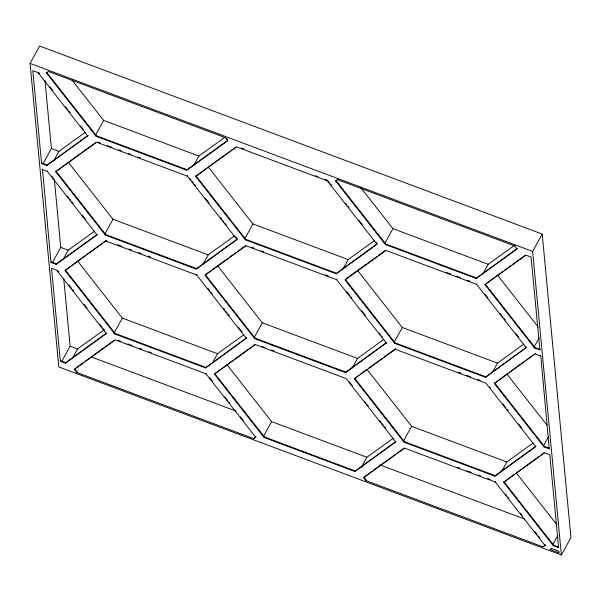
<?xml version="1.0" encoding="UTF-8"?>
<svg xmlns="http://www.w3.org/2000/svg" width="601" height="601" viewBox="0 0 601 601"><rect width="100%" height="100%" fill="white"/><g stroke="black" fill="none" stroke-linecap="round" stroke-linejoin="round"><path stroke-width="0.9" d="M30.05 63.39L39.628 46.037L542.2 234.059L570.95 537.61L561.372 554.963L58.8 366.941L30.05 63.39L532.621 251.413L561.372 554.963M46.405 72.894L48.373 71.474L225.337 137.682L227.734 140.732L186.806 170.233L96.137 136.314L46.405 72.894L46.705 72.353L96.438 135.781L187.099 169.7L227.276 140.739M41.612 163.592L41.905 163.051L47.126 165.005L88.062 135.495L46.833 165.538L41.612 163.592L32.807 70.655L38.028 72.608L87.761 136.036M43.009 163.773L51.408 148.56L44.985 80.714M42.168 169.505L47.336 171.435L97.069 234.863L56.133 264.365L50.972 262.434L42.468 168.964M46.833 165.538L47.126 165.005M47.336 171.435L47.629 170.894M53.594 160.963L58.898 151.354L85.289 132.333M55.713 171.721L96.641 142.212L187.309 176.131L237.042 239.559L196.106 269.06L105.445 235.141L55.713 171.721L80.264 153.691M95.274 135.653L103.672 120.44L72.112 80.188M96.137 136.314L96.438 135.781M50.972 262.434L51.273 261.893L56.434 263.824L97.362 234.322M56.133 264.365L56.434 263.824M63.353 258.978L68.206 250.181L94.59 231.16M205.467 367.91L246.695 337.86L205.467 367.91L114.806 333.991L65.073 270.563L69.919 266.746M104.582 234.48L112.98 219.26L68.244 162.217M105.445 235.141L105.746 234.6L56.013 171.18M65.073 270.563L106.302 240.52L104.026 242.158M60.333 361.254L60.626 360.713L65.764 362.636L106.693 333.127L65.464 363.177L60.333 361.254L51.528 268.324L56.667 270.247L106.4 333.668M61.73 361.434L70.129 346.221L63.706 278.383M65.464 363.177L65.764 362.636M72.668 357.798L77.537 348.993L103.92 329.964M74.381 369.39L74.674 368.849L77.071 371.899L76.77 372.44L253.735 438.647L255.703 437.227L205.97 373.799L115.309 339.881L74.381 369.39L76.77 372.44M186.806 170.233L187.099 169.7M187.309 176.131L187.602 175.59M193.567 165.658L198.871 156.05L224.504 137.569M195.686 176.409L236.614 146.907L327.282 180.826L377.007 244.246L336.079 273.755L245.418 239.837L195.686 176.409L205.835 168.768M113.942 333.322L122.341 318.109L77.582 261.029M114.806 333.991L115.107 333.45L65.374 270.022M225.337 137.682L225.638 137.141M196.106 269.06L237.335 239.018L235.6 236.802M246.402 338.401L196.67 274.98L196.963 274.439M202.868 264.485L208.179 254.877L234.563 235.855M244.998 238.372L252.953 223.955L208.216 166.905M245.418 239.837L245.711 239.296L195.979 175.875M205.97 373.799L206.271 373.266M212.671 362.531L217.539 353.726L243.923 334.697M214.407 374.107L255.342 344.598L346.003 378.517L395.736 441.945L354.808 471.447L264.139 437.528L214.407 374.107L232.895 360.45M335.711 181.126L337.98 179.166L335.711 181.126L385.444 244.554L476.112 278.473L517.04 248.964L514.644 245.914L337.679 179.707M254.358 337.214L262.314 322.805L217.554 265.725M345.44 372.605L386.668 342.555L345.44 372.605L254.779 338.686L255.079 338.145L205.347 274.717L210.65 270.893M336.079 273.755L377.308 243.713L376.151 242.233M386.375 343.096L336.643 279.675L336.936 279.134M342.84 269.18L348.144 259.572L374.536 240.55M253.735 438.647L256.003 436.687M263.659 436.041L271.622 421.632L226.885 364.582M264.139 437.528L264.44 436.987L214.707 373.567M384.963 243.067L392.926 228.65L360.81 187.692M385.444 244.554L385.744 244.014L336.012 180.585M352.209 368.03L357.512 358.421L383.896 339.392M354.38 378.803L395.308 349.294L485.976 383.213L535.709 446.641L494.773 476.142L404.112 442.223L354.38 378.803L358.466 375.527M394.331 341.909L402.287 327.5L357.527 270.412M485.413 377.293L526.641 347.25L485.413 377.293L394.752 343.374L395.052 342.84L345.32 279.412M395.308 349.294L395.608 348.753L383.483 357.497M354.808 471.447L396.036 441.404M361.126 467.676L366.873 457.263L393.264 438.242M366.077 480.672L363.688 477.622L363.981 477.089L366.377 480.139L366.077 480.672L543.041 546.88L545.31 544.919L543.041 546.88M476.112 278.473L517.341 248.423M526.348 347.791L476.616 284.363L476.909 283.83M482.873 273.898L488.177 264.29L514.569 245.261M484.992 284.649L525.92 255.14L531.089 257.07L539.886 350.007L534.725 348.069L484.992 284.649L485.285 284.108L535.018 347.536L540.186 349.466M403.692 440.758L411.647 426.342L366.888 369.262M404.112 442.223L404.413 441.682L354.68 378.262M514.644 245.914L514.944 245.373M532.621 251.413L542.2 234.059M492.617 371.921L497.478 363.109L523.869 344.088M494.653 382.957L544.386 446.378L549.547 448.308L549.246 448.849L544.085 446.919L494.353 383.491L507.537 373.664M533.861 347.408L539.165 337.8M534.725 348.069L535.018 347.536M494.353 383.491L535.581 353.448M549.246 448.849L540.742 355.379M494.773 476.142L536.002 446.1M545.009 545.46L495.277 482.04L495.577 481.499M501.542 471.567L506.846 461.959L533.23 442.937M503.661 482.318L544.589 452.816L549.81 454.769L558.614 547.699L553.393 545.746L503.661 482.318L521.39 469.216M543.665 445.454L548.525 436.642M544.085 446.919L544.386 446.378M552.529 545.077L557.833 535.468M553.393 545.746L553.686 545.205L503.954 481.777M52.212 262.87L60.769 247.402L54.345 179.564M81.781 152.601L95.424 142.768M71.436 265.657L85.079 255.816M86.597 254.726L102.516 243.255M207.353 167.679L214.174 162.758M215.691 161.669L229.334 151.828M230.852 150.738L236.155 146.914M76.951 367.211L83.772 362.29M85.289 361.201L114.092 340.436M212.168 269.804L228.087 258.325M229.597 257.236L236.418 252.315M237.936 251.226L245.516 245.756M234.413 359.36L250.332 347.881M251.849 346.792L254.877 344.606M346.071 278.864L377.15 256.462M378.668 255.372L385.489 250.452M359.984 374.438L366.805 369.517M368.323 368.428L381.966 358.587M486.802 283.018L494.383 277.549M495.9 276.46L502.721 271.539M504.239 270.45L511.06 265.529M512.578 264.44L525.462 255.147M364.739 476.54L372.32 471.071M373.837 469.982L380.658 465.061M382.176 463.972L395.819 454.138M397.336 453.041L404.157 448.128M509.055 372.575L524.973 361.096M526.484 360.007L533.305 355.086M363.688 477.622L404.616 448.121L495.277 482.04M522.908 468.119L538.827 456.647M540.337 455.55L544.13 452.823M241.271 147.996L243.886 148.973M315.375 175.717L317.989 176.702M324.961 179.308L327.575 180.285M103.672 120.44L198.871 156.05M392.926 228.65L488.177 264.29M385.744 244.014L476.405 277.932M97.813 142.001L100.427 142.978M107.399 145.585L111.763 147.215M118.735 149.829L121.349 150.806M128.321 153.413L130.943 154.389M137.914 157.004L140.529 157.98M446.4 272.411L450.758 274.041M455.986 276.002L460.343 277.632M467.323 280.239L469.937 281.215M476.616 284.363L385.947 250.444L345.019 279.953L394.752 343.374M51.408 148.56L58.898 151.354M252.953 223.955L348.144 259.572M245.711 239.296L336.38 273.215M251.503 247.169L254.118 248.145M261.097 250.76L263.711 251.736M325.607 274.89L328.221 275.874M336.643 279.675L245.974 245.756L205.046 275.258L254.779 338.686M535.281 353.989L540.449 355.92M112.98 219.26L208.179 254.877M402.287 327.5L497.478 363.109M105.746 234.6L196.407 268.519M395.052 342.84L485.713 376.759M117.638 244.757L121.995 246.387M128.967 249.002L131.581 249.978M138.561 252.585L141.175 253.562M148.146 256.176L150.761 257.153M458.375 372.237L460.99 373.213M466.226 375.174L470.583 376.804M477.555 379.411L480.169 380.388M106.009 241.061L196.67 274.98M60.769 247.402L68.206 250.181M262.314 322.805L357.512 358.421M255.079 338.145L345.74 372.064M261.743 346.341L264.357 347.318M271.329 349.932L273.943 350.909M122.341 318.109L217.539 353.726M411.647 426.342L506.846 461.959M115.107 333.45L205.767 367.369M404.413 441.682L495.074 475.601M118.224 340.324L120.839 341.3M127.81 343.907L132.175 345.545M139.147 348.152L141.761 349.128M148.732 351.735L151.347 352.719M457.218 467.15L459.833 468.126M466.812 470.733L471.169 472.363M478.141 474.978L480.755 475.954M487.734 478.561L490.348 479.545M70.129 346.221L77.537 348.993M271.622 421.632L366.873 457.263M91.472 357.002L236.261 411.167M379.9 464.911L524.688 519.076M264.44 436.987L355.101 470.906M553.686 545.205L558.907 547.158M497.523 275.145L538.241 327.072M485.007 294.152L487.899 297.841M500.04 313.324L502.932 317.012M504.089 318.492L505.246 319.965M515.658 333.239L518.55 336.928M506.861 373.957L547.03 425.185M328.154 181.021L329.31 182.501M330.467 183.974L331.624 185.446M345.5 203.146L346.657 204.625M347.814 206.098L348.971 207.57M358.805 220.109L362.275 224.534M489.74 387.097L490.897 388.577M503.045 404.06L505.937 407.748M507.094 409.221L508.251 410.701M518.655 423.975L521.548 427.664M516.191 472.814L556.909 524.741M226.6 138.358L227.554 139.582M346.769 291.673L349.662 295.354M350.819 296.834L351.976 298.306M361.802 310.845L365.273 315.27M379.156 332.969L380.313 334.441M381.47 335.921L382.619 337.394M505.411 494.037L506.568 495.509M507.725 496.989L508.882 498.462M520.443 513.209L522.179 515.425M534.898 531.645L537.211 534.597M538.368 536.069L539.525 537.549M189.916 178.542L191.073 180.015M192.23 181.494L193.387 182.967M194.544 184.439L195.701 185.919M205.534 198.458L208.998 202.883M220.567 217.63L221.724 219.102M222.881 220.582L224.038 222.054M225.195 223.527L226.352 225.007M349.189 381.665L352.659 386.09M364.807 401.581L365.964 403.053M367.121 404.526L368.278 406.006M379.84 420.753L380.996 422.225M382.153 423.705L383.31 425.177M384.467 426.65L385.624 428.13M38.329 72.075L39.486 73.547M49.891 86.822L52.783 90.511M65.509 106.738L67.823 109.682M68.972 111.162L70.129 112.635M80.542 125.909L83.434 129.598M207.954 288.45L209.689 290.666M210.846 292.139L212.003 293.611M223.564 308.366L224.721 309.838M225.878 311.31L227.035 312.79M228.192 314.263L229.349 315.735M238.605 327.537L242.075 331.962M51.678 176.063L53.414 178.272M67.297 195.971L68.454 197.444M69.603 198.923L70.76 200.396M71.917 201.868L73.074 203.348M82.329 215.15L85.8 219.575M209.741 377.691L212.634 381.372M224.774 396.863L227.666 400.551M228.823 402.024L229.98 403.504M240.392 416.778L243.285 420.46M57.538 270.442L58.695 271.915M69.107 285.19L71.421 288.142M72.578 289.614L73.735 291.094M84.14 304.369L87.032 308.05M99.758 324.277L102.072 327.229M103.229 328.702L104.379 330.182M551.463 548.488L550.058 549.502L559.103 552.89L558.953 551.29L551.463 548.488"/></g></svg>
